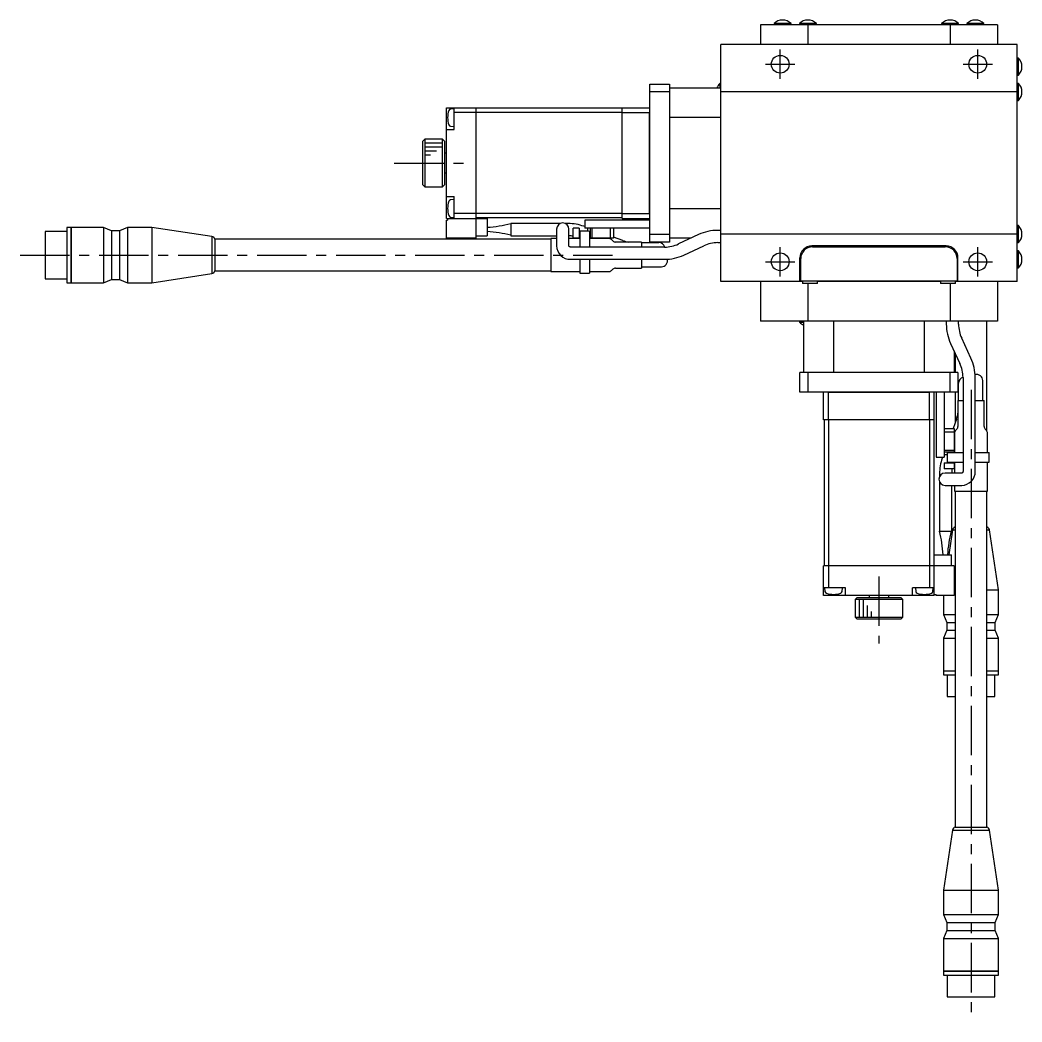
# Model space of a CAD drawing. Extents: x -671 to 414, y 17 to 824.
# Drawn here: x -404.3 to -150.7, y 33.4 to 287 of the extents above; entities that cross this region are included whole.
import ezdxf

# ---------------------------------------------------------------- set-up
doc = ezdxf.new("R2010")
doc.units = 0
doc.header["$LTSCALE"] = 10
doc.linetypes.add('CENTER', pattern=[2, 1.25, -0.25, 0.25, -0.25])
doc.layers.add('1', color=7, linetype='CONTINUOUS')

msp = doc.modelspace()

# ---------------------------------------------------------------- linework, layer by layer
at = {"layer": '1', "color": 7, "linetype": 'CONTINUOUS'}
for p, q in [((-216.881364, 285.797037), (-216.881364, 280.797037)), ((-156.881364, 285.797037), (-216.881364, 285.797037)), ((-209.131364, 286.089285), (-213.431364, 286.089285)), ((-213.431364, 286.089285), (-213.431364, 285.797037)), ((-209.131364, 285.797037), (-209.131364, 286.089285)), ((-202.731364, 286.089285), (-207.031364, 286.089285)), ((-207.031364, 286.089285), (-207.031364, 285.797037)), ((-204.881364, 285.797037), (-204.881364, 280.797037)), ((-202.731364, 285.797037), (-202.731364, 286.089285)), ((-166.731364, 286.089285), (-171.031364, 286.089285)), ((-171.031364, 286.089285), (-171.031364, 285.797037)), ((-168.881364, 285.797037), (-168.881364, 280.797037)), ((-166.731364, 285.797037), (-166.731364, 286.089285)), ((-160.331364, 286.089285), (-164.631364, 286.089285)), ((-164.631364, 286.089285), (-164.631364, 285.797037)), ((-160.331364, 285.797037), (-160.331364, 286.089285)), ((-156.881364, 285.797037), (-156.881364, 280.797037)), ((-151.881364, 280.797037), (-226.881364, 280.797037)), ((-226.881364, 220.797037), (-226.881364, 280.797037)), ((-151.881364, 220.797037), (-151.881364, 280.797037)), ((-151.589117, 277.347037), (-151.881364, 277.347037)), ((-151.589117, 273.047037), (-151.589117, 277.347037)), ((-151.881364, 273.047037), (-151.589117, 273.047037)), ((-244.881364, 270.797037), (-239.881364, 270.797037)), ((-244.881364, 230.797037), (-244.881364, 270.797037)), ((-239.881364, 270.797037), (-239.881364, 230.797037)), ((-239.881364, 269.797037), (-226.881364, 269.797037)), ((-227.173612, 270.947037), (-227.173612, 269.797037)), ((-226.881364, 270.947037), (-227.173612, 270.947037)), ((-151.589117, 270.947037), (-151.881364, 270.947037)), ((-151.589117, 266.647037), (-151.589117, 270.947037)), ((-239.881364, 268.797037), (-244.881364, 268.797037)), ((-151.881364, 268.797037), (-226.881364, 268.797037)), ((-151.881364, 266.647037), (-151.589117, 266.647037)), ((-296.381364, 236.797037), (-296.381364, 264.797037)), ((-296.381364, 264.797037), (-288.881364, 264.797037)), ((-294.381364, 264.547037), (-295.366644, 264.460836)), ((-294.381364, 259.297037), (-294.381364, 264.797037)), ((-288.881364, 231.797037), (-288.881364, 264.797037)), ((-251.881364, 264.697037), (-288.881364, 264.697037)), ((-251.881364, 264.797037), (-244.881364, 264.797037)), ((-251.881364, 236.797037), (-251.881364, 264.797037)), ((-288.881364, 263.597037), (-294.381364, 263.597037)), ((-251.881364, 263.555616), (-288.881364, 263.555616)), ((-251.881364, 263.597037), (-244.981364, 263.597037)), ((-244.981364, 263.597037), (-244.881364, 263.697037)), ((-244.981364, 237.997037), (-244.981364, 263.597037)), ((-226.881364, 262.297037), (-239.881364, 262.297037)), ((-296.381364, 259.297037), (-294.381364, 259.297037)), ((-295.366644, 260.133238), (-294.381364, 260.047037)), ((-301.881364, 256.797037), (-302.381364, 256.297037)), ((-302.381364, 245.297037), (-302.381364, 256.297037)), ((-301.881364, 256.797037), (-301.881364, 244.797037)), ((-297.381364, 256.797037), (-301.881364, 256.797037)), ((-297.381364, 244.797037), (-297.381364, 256.797037)), ((-296.881364, 256.297037), (-297.381364, 256.797037)), ((-296.881364, 256.297037), (-296.881364, 245.297037)), ((-296.381364, 253.297037), (-296.881364, 253.297037)), ((-296.881364, 248.297037), (-296.381364, 248.297037)), ((-302.381364, 245.297037), (-301.881364, 244.797037)), ((-301.881364, 244.797037), (-297.381364, 244.797037)), ((-297.381364, 244.797037), (-296.881364, 245.297037)), ((-296.381364, 242.297037), (-294.381364, 242.297037)), ((-294.381364, 241.547037), (-295.366644, 241.460836)), ((-294.381364, 236.797037), (-294.381364, 242.297037)), ((-239.881364, 239.297037), (-226.881364, 239.297037)), ((-296.381364, 236.797037), (-286.081364, 236.797037)), ((-296.381364, 231.797037), (-296.381364, 236.297037)), ((-296.381364, 236.297037), (-296.081364, 236.297037)), ((-296.081364, 236.797037), (-296.081364, 236.297037)), ((-295.366644, 237.133238), (-294.381364, 237.047037)), ((-288.881364, 237.997037), (-294.381364, 237.997037)), ((-251.881364, 238.038459), (-288.881364, 238.038459)), ((-251.881364, 236.897037), (-288.881364, 236.897037)), ((-286.081364, 236.797037), (-286.081364, 232.397037)), ((-261.381364, 236.297037), (-261.381364, 234.297037)), ((-244.881364, 236.297037), (-261.381364, 236.297037)), ((-251.881364, 237.997037), (-244.981364, 237.997037)), ((-251.881364, 236.797037), (-244.881364, 236.797037)), ((-244.881364, 237.897037), (-244.981364, 237.997037)), ((-397.967153, 233.497035), (-397.967153, 221.497039)), ((-392.467152, 233.497035), (-397.967153, 233.497035)), ((-392.467152, 234.497036), (-392.467152, 220.497038)), ((-391.46715, 234.497036), (-392.467152, 234.497036)), ((-391.46715, 234.497036), (-391.46715, 220.497038)), ((-391.41715, 234.497036), (-391.46715, 234.447036)), ((-391.41715, 234.497036), (-391.41715, 220.497038)), ((-383.16015, 234.497036), (-391.41715, 234.497036)), ((-383.16015, 234.497036), (-383.16015, 220.497038)), ((-381.16015, 233.647037), (-383.16015, 234.497036)), ((-381.16015, 233.647037), (-381.16015, 221.347037)), ((-379.16015, 233.647037), (-381.16015, 233.647037)), ((-377.16015, 234.497036), (-379.16015, 233.647037)), ((-379.16015, 233.647037), (-379.16015, 221.347037)), ((-377.16015, 234.497036), (-377.16015, 220.497038)), ((-370.967151, 234.497036), (-377.16015, 234.497036)), ((-370.967151, 234.497036), (-370.967151, 220.497038)), ((-355.733168, 232.181363), (-370.967151, 234.497036)), ((-280.081364, 235.497037), (-280.081364, 232.372037)), ((-267.623815, 235.472037), (-280.081364, 235.472037)), ((-268.494442, 234.078857), (-268.494442, 229.85024)), ((-265.544634, 235.472037), (-266.265069, 235.472037)), ((-265.394442, 229.85024), (-265.394442, 234.078857)), ((-264.281364, 231.797037), (-264.281364, 234.297037)), ((-262.781364, 234.297037), (-264.281364, 234.297037)), ((-262.781364, 234.297037), (-262.781364, 231.797037)), ((-260.436489, 233.567037), (-262.631364, 233.567037)), ((-262.631364, 233.567037), (-262.631364, 229.520855)), ((-261.381364, 234.697984), (-261.594301, 234.775487)), ((-244.881364, 234.297037), (-261.381364, 234.297037)), ((-260.681364, 234.297037), (-260.681364, 233.567037)), ((-260.131364, 233.451762), (-260.436489, 233.567037)), ((-260.131364, 233.451762), (-260.131364, 229.520855)), ((-259.981364, 234.297037), (-259.981364, 231.797037)), ((-259.566043, 234.297037), (-259.566043, 231.797037)), ((-254.898609, 234.297037), (-254.898609, 231.797037)), ((-254.081364, 234.297037), (-254.081364, 231.797037)), ((-226.881364, 233.747037), (-227.664417, 233.747037)), ((-151.589117, 234.947037), (-151.881364, 234.947037)), ((-151.589117, 230.647037), (-151.589117, 234.947037)), ((-355.733168, 232.181363), (-355.733168, 222.812712)), ((-355.009494, 231.497037), (-355.009494, 223.497037)), ((-269.967151, 231.497037), (-355.009494, 231.497037)), ((-288.881364, 231.797037), (-296.381364, 231.797037)), ((-288.881364, 232.397037), (-286.081364, 232.397037)), ((-280.081364, 232.372037), (-268.494442, 232.372037)), ((-269.967151, 231.697037), (-269.967151, 223.297037)), ((-268.494442, 231.697037), (-269.967151, 231.697037)), ((-262.631364, 231.697037), (-265.394442, 231.697037)), ((-262.631364, 231.797037), (-264.281364, 231.797037)), ((-262.781364, 233.067037), (-262.631364, 233.067037)), ((-262.631364, 231.867037), (-262.781364, 231.867037)), ((-259.981364, 231.867037), (-260.131364, 231.867037)), ((-254.081364, 231.797037), (-260.131364, 231.797037)), ((-255.281364, 231.697037), (-260.131364, 231.697037)), ((-254.260044, 231.08993), (-254.574257, 231.404144)), ((-251.752468, 231.193353), (-254.081364, 232.041001)), ((-244.881364, 232.797037), (-239.881364, 232.797037)), ((-234.406779, 231.797037), (-239.881364, 231.797037)), ((-232.545658, 232.664892), (-237.590264, 230.312554)), ((-151.881364, 232.797037), (-226.881364, 232.797037)), ((-265.393033, 229.825572), (-265.394442, 229.85024)), ((-265.388903, 229.80134), (-265.393033, 229.825572)), ((-265.383018, 229.780058), (-265.388903, 229.80134)), ((-265.375858, 229.760827), (-265.383018, 229.780058)), ((-265.367679, 229.743113), (-265.375858, 229.760827)), ((-265.358636, 229.726595), (-265.367679, 229.743113)), ((-265.348835, 229.711069), (-265.358636, 229.726595)), ((-265.338356, 229.696405), (-265.348835, 229.711069)), ((-265.327261, 229.682514), (-265.338356, 229.696405)), ((-265.315604, 229.669333), (-265.327261, 229.682514)), ((-265.303431, 229.656817), (-265.315604, 229.669333)), ((-265.290782, 229.644934), (-265.303431, 229.656817)), ((-265.277692, 229.633657), (-265.290782, 229.644934)), ((-265.264196, 229.622968), (-265.277692, 229.633657)), ((-265.250322, 229.612851), (-265.264196, 229.622968)), ((-265.236097, 229.603294), (-265.250322, 229.612851)), ((-265.221549, 229.594286), (-265.236097, 229.603294)), ((-265.206699, 229.585819), (-265.221549, 229.594286)), ((-265.191571, 229.577888), (-265.206699, 229.585819)), ((-265.176185, 229.570485), (-265.191571, 229.577888)), ((-265.160561, 229.563606), (-265.176185, 229.570485)), ((-265.144718, 229.557247), (-265.160561, 229.563606)), ((-265.128675, 229.551406), (-265.144718, 229.557247)), ((-265.112448, 229.546079), (-265.128675, 229.551406)), ((-265.096054, 229.541265), (-265.112448, 229.546079)), ((-265.07951, 229.536961), (-265.096054, 229.541265)), ((-265.06283, 229.533167), (-265.07951, 229.536961)), ((-265.046032, 229.529882), (-265.06283, 229.533167)), ((-265.029128, 229.527105), (-265.046032, 229.529882)), ((-265.012135, 229.524837), (-265.029128, 229.527105)), ((-264.995067, 229.523077), (-265.012135, 229.524837)), ((-264.977937, 229.521826), (-264.995067, 229.523077)), ((-264.960761, 229.521085), (-264.977937, 229.521826)), ((-264.944442, 229.520855), (-264.960761, 229.521085)), ((-241.161389, 229.520855), (-264.944442, 229.520855)), ((-246.967151, 230.797037), (-253.552937, 230.797037)), ((-246.967151, 230.797037), (-246.967151, 229.520855)), ((-246.967151, 230.683755), (-242.625667, 230.683755)), ((-239.881364, 230.797037), (-244.881364, 230.797037)), ((-236.280148, 227.503), (-231.235542, 229.855338)), ((-227.664417, 230.647037), (-226.881364, 230.647037)), ((-169.881364, 229.797037), (-203.881364, 229.797037)), ((-203.681364, 229.597037), (-170.081364, 229.597037)), ((-151.881364, 230.647037), (-151.589117, 230.647037)), ((-151.589117, 228.547037), (-151.881364, 228.547037)), ((-151.589117, 224.247037), (-151.589117, 228.547037)), ((-264.944442, 226.420855), (-241.161389, 226.420855)), ((-262.631364, 226.420855), (-262.631364, 222.897037)), ((-260.131364, 226.420855), (-260.131364, 222.897037)), ((-246.967151, 226.420855), (-246.967151, 224.197037)), ((-206.881364, 220.797037), (-206.881364, 226.797037)), ((-206.681364, 220.897037), (-206.681364, 226.597037)), ((-167.081364, 226.597037), (-167.081364, 220.897037)), ((-166.881364, 220.797037), (-166.881364, 226.797037)), ((-355.009494, 223.497037), (-269.967151, 223.497037)), ((-269.967151, 223.297037), (-262.631364, 223.297037)), ((-260.131364, 223.297037), (-255.281364, 223.297037)), ((-254.574257, 223.58993), (-254.260044, 223.904144)), ((-253.552937, 224.197037), (-246.967151, 224.197037)), ((-246.967151, 224.541469), (-241.944442, 224.541469)), ((-151.881364, 224.247037), (-151.589117, 224.247037)), ((-397.967153, 221.497039), (-392.467152, 221.497039)), ((-383.16015, 220.497038), (-381.16015, 221.347037)), ((-381.16015, 221.347037), (-379.16015, 221.347037)), ((-379.16015, 221.347037), (-377.16015, 220.497038)), ((-370.967151, 220.497038), (-355.733168, 222.812712)), ((-262.631364, 222.897037), (-260.131364, 222.897037)), ((-206.281364, 220.797037), (-226.881364, 220.797037)), ((-216.881364, 220.797037), (-216.881364, 210.797037)), ((-206.881364, 221.397037), (-206.681364, 221.397037)), ((-167.081364, 220.897037), (-206.681364, 220.897037)), ((-206.281364, 220.897037), (-206.281364, 220.297037)), ((-202.481364, 220.297037), (-202.481364, 220.897037)), ((-171.281364, 220.797037), (-202.481364, 220.797037)), ((-176.881364, 220.797037), (-176.881364, 220.897037)), ((-171.281364, 220.897037), (-171.281364, 220.297037)), ((-167.481364, 220.297037), (-167.481364, 220.897037)), ((-151.881364, 220.797037), (-167.481364, 220.797037)), ((-167.081364, 221.397037), (-166.881364, 221.397037)), ((-166.981364, 221.197037), (-167.081364, 221.197037)), ((-166.981364, 221.197037), (-166.981364, 221.397037)), ((-156.881364, 220.797037), (-156.881364, 210.797037)), ((-392.467152, 220.497038), (-391.46715, 220.497038)), ((-391.46715, 220.547038), (-391.41715, 220.497038)), ((-391.41715, 220.497038), (-383.16015, 220.497038)), ((-377.16015, 220.497038), (-370.967151, 220.497038)), ((-202.481364, 220.297037), (-206.281364, 220.297037)), ((-204.881364, 220.297037), (-204.881364, 210.797037)), ((-167.481364, 220.297037), (-171.281364, 220.297037)), ((-168.881364, 220.297037), (-168.881364, 210.797037)), ((-156.881364, 210.797037), (-216.881364, 210.797037)), ((-207.031364, 210.797037), (-207.031364, 210.50479)), ((-205.881364, 197.797037), (-205.881364, 210.797037)), ((-198.381364, 210.797037), (-198.381364, 197.797037)), ((-175.381364, 197.797037), (-175.381364, 210.797037)), ((-169.831364, 210.797037), (-169.831364, 210.013984)), ((-166.731364, 210.013984), (-166.731364, 210.797037)), ((-159.581364, 182.997037), (-159.581364, 210.797037)), ((-207.031364, 210.50479), (-205.881364, 210.50479)), ((-163.587327, 201.398254), (-165.939665, 206.44286)), ((-168.749219, 205.132743), (-166.396881, 200.088137)), ((-167.881364, 203.271622), (-167.881364, 197.797037)), ((-167.581364, 202.62827), (-167.581364, 197.797037)), ((-206.881364, 192.797037), (-206.881364, 197.797037)), ((-166.881364, 197.797037), (-206.881364, 197.797037)), ((-204.881364, 197.797037), (-204.881364, 192.797037)), ((-168.881364, 192.797037), (-168.881364, 197.797037)), ((-166.881364, 197.797037), (-166.881364, 192.797037)), ((-165.605182, 196.517013), (-165.605182, 172.733959)), ((-162.505182, 172.733959), (-162.505182, 196.517013)), ((-160.625796, 190.711251), (-160.625796, 195.733959)), ((-166.881364, 192.797037), (-206.881364, 192.797037)), ((-200.881364, 185.797037), (-200.881364, 192.797037)), ((-199.681364, 192.697037), (-199.781364, 192.797037)), ((-173.981364, 192.797037), (-174.081364, 192.697037)), ((-172.881364, 185.797037), (-172.881364, 192.797037)), ((-172.381364, 192.797037), (-172.381364, 176.297037)), ((-170.381364, 192.797037), (-170.381364, 176.297037)), ((-167.581364, 192.797037), (-167.581364, 185.091567)), ((-166.768082, 190.711251), (-166.768082, 195.052734)), ((-174.081364, 192.697037), (-199.681364, 192.697037)), ((-199.681364, 185.797037), (-199.681364, 192.697037)), ((-174.081364, 185.797037), (-174.081364, 192.697037)), ((-166.881364, 190.711251), (-165.605182, 190.711251)), ((-166.881364, 190.711251), (-166.881364, 184.125464)), ((-162.505182, 190.711251), (-160.281364, 190.711251)), ((-160.281364, 184.125464), (-160.281364, 190.711251)), ((-172.881364, 185.797037), (-200.881364, 185.797037)), ((-200.781364, 185.797037), (-200.781364, 148.797037)), ((-199.639943, 185.797037), (-199.639943, 148.797037)), ((-174.122785, 185.797037), (-174.122785, 148.797037)), ((-172.981364, 185.797037), (-172.981364, 148.797037)), ((-167.277679, 185.925933), (-168.125328, 183.597037)), ((-170.381364, 183.597037), (-167.881364, 183.597037)), ((-170.381364, 182.779792), (-167.881364, 182.779792)), ((-167.881364, 183.597037), (-167.881364, 177.547037)), ((-167.174257, 183.418358), (-167.488471, 183.104144)), ((-159.674257, 183.104144), (-159.988471, 183.418358)), ((-167.781364, 182.397037), (-167.781364, 177.547037)), ((-159.381364, 177.547037), (-159.381364, 182.397037)), ((-170.381364, 178.112358), (-167.881364, 178.112358)), ((-170.381364, 177.697037), (-167.881364, 177.697037)), ((-167.951364, 177.697037), (-167.951364, 177.547037)), ((-172.381364, 176.297037), (-170.381364, 176.297037)), ((-170.782311, 176.297037), (-170.859814, 176.0841)), ((-170.381364, 176.997037), (-169.651364, 176.997037)), ((-169.536089, 177.547037), (-169.651364, 177.241913)), ((-169.651364, 177.241913), (-169.651364, 175.047037)), ((-169.651364, 175.047037), (-165.605182, 175.047037)), ((-169.536089, 177.547037), (-165.605182, 177.547037)), ((-169.151364, 174.897037), (-169.151364, 175.047037)), ((-167.951364, 175.047037), (-167.951364, 174.897037)), ((-167.881364, 175.047037), (-167.881364, 173.397037)), ((-167.781364, 175.047037), (-167.781364, 172.283959)), ((-162.505182, 177.547037), (-158.981364, 177.547037)), ((-162.505182, 175.047037), (-158.981364, 175.047037)), ((-159.381364, 167.711251), (-159.381364, 175.047037)), ((-158.981364, 175.047037), (-158.981364, 177.547037)), ((-170.381364, 174.897037), (-167.881364, 174.897037)), ((-170.381364, 174.897037), (-170.381364, 173.397037)), ((-167.881364, 173.397037), (-170.381364, 173.397037)), ((-165.662214, 172.486831), (-165.670146, 172.471702)), ((-165.654811, 172.502217), (-165.662214, 172.486831)), ((-165.647933, 172.51784), (-165.654811, 172.502217)), ((-165.641574, 172.533683), (-165.647933, 172.51784)), ((-165.635733, 172.549727), (-165.641574, 172.533683)), ((-165.630406, 172.565954), (-165.635733, 172.549727)), ((-165.625592, 172.582347), (-165.630406, 172.565954)), ((-165.621288, 172.598892), (-165.625592, 172.582347)), ((-165.617494, 172.615571), (-165.621288, 172.598892)), ((-165.614209, 172.63237), (-165.617494, 172.615571)), ((-165.611432, 172.649273), (-165.614209, 172.63237)), ((-165.609163, 172.666266), (-165.611432, 172.649273)), ((-165.607404, 172.683335), (-165.609163, 172.666266)), ((-165.606153, 172.700464), (-165.607404, 172.683335)), ((-165.605412, 172.71764), (-165.606153, 172.700464)), ((-165.605182, 172.733959), (-165.605412, 172.71764)), ((-171.556364, 172.133767), (-171.556364, 171.413333)), ((-171.556364, 170.054586), (-171.556364, 157.597037)), ((-165.934567, 172.283959), (-170.163184, 172.283959)), ((-165.909899, 172.285368), (-165.934567, 172.283959)), ((-165.885667, 172.289498), (-165.909899, 172.285368)), ((-165.864385, 172.295383), (-165.885667, 172.289498)), ((-165.845154, 172.302543), (-165.864385, 172.295383)), ((-165.82744, 172.310722), (-165.845154, 172.302543)), ((-165.810921, 172.319765), (-165.82744, 172.310722)), ((-165.795396, 172.329566), (-165.810921, 172.319765)), ((-165.780732, 172.340046), (-165.795396, 172.329566)), ((-165.766841, 172.35114), (-165.780732, 172.340046)), ((-165.75366, 172.362797), (-165.766841, 172.35114)), ((-165.741144, 172.37497), (-165.75366, 172.362797)), ((-165.729261, 172.38762), (-165.741144, 172.37497)), ((-165.717984, 172.400709), (-165.729261, 172.38762)), ((-165.707295, 172.414205), (-165.717984, 172.400709)), ((-165.697178, 172.42808), (-165.707295, 172.414205)), ((-165.687621, 172.442304), (-165.697178, 172.42808)), ((-165.678613, 172.456853), (-165.687621, 172.442304)), ((-165.670146, 172.471702), (-165.678613, 172.456853)), ((-170.163184, 169.183959), (-165.934567, 169.183959)), ((-168.456364, 157.597037), (-168.456364, 169.183959)), ((-167.781364, 169.183959), (-167.781364, 167.711251)), ((-167.781364, 167.711251), (-159.381364, 167.711251)), ((-167.581364, 167.711251), (-167.581364, 82.668907)), ((-159.581364, 82.668907), (-159.581364, 167.711251)), ((-171.581364, 157.597037), (-168.456364, 157.597037)), ((-168.26569, 157.945233), (-169.230661, 151.597037)), ((-168.26569, 157.945233), (-167.581364, 157.945233)), ((-159.581364, 157.945233), (-158.897039, 157.945233)), ((-156.581365, 142.711251), (-158.897039, 157.945233)), ((-172.881364, 151.597037), (-168.481364, 151.597037)), ((-172.881364, 141.297037), (-172.881364, 151.597037)), ((-168.481364, 148.797037), (-168.481364, 151.597037)), ((-167.881364, 148.797037), (-200.881364, 148.797037)), ((-200.881364, 141.297037), (-200.881364, 148.797037)), ((-199.681364, 148.797037), (-199.681364, 143.297037)), ((-174.081364, 148.797037), (-174.081364, 143.297037)), ((-167.881364, 148.797037), (-167.881364, 141.297037)), ((-195.381364, 143.297037), (-200.881364, 143.297037)), ((-200.631364, 143.297037), (-200.545163, 142.311758)), ((-196.217565, 142.311758), (-196.131364, 143.297037)), ((-195.381364, 141.297037), (-195.381364, 143.297037)), ((-178.381364, 141.297037), (-178.381364, 143.297037)), ((-172.881364, 143.297037), (-178.381364, 143.297037)), ((-177.631364, 143.297037), (-177.545163, 142.311758)), ((-173.217565, 142.311758), (-173.131364, 143.297037)), ((-167.881364, 142.711251), (-167.581364, 142.711251)), ((-159.581364, 142.711251), (-156.581365, 142.711251)), ((-156.581365, 136.518252), (-156.581365, 142.711251)), ((-172.881364, 141.297037), (-200.881364, 141.297037)), ((-192.381364, 140.797037), (-192.881364, 140.297037)), ((-180.881364, 140.297037), (-192.881364, 140.297037)), ((-192.881364, 140.297037), (-192.881364, 135.797037)), ((-192.381364, 140.797037), (-181.381364, 140.797037)), ((-189.381364, 141.297037), (-189.381364, 140.797037)), ((-184.381364, 140.797037), (-184.381364, 141.297037)), ((-180.881364, 140.297037), (-181.381364, 140.797037)), ((-180.881364, 135.797037), (-180.881364, 140.297037)), ((-172.881364, 141.597037), (-172.381364, 141.597037)), ((-172.381364, 141.297037), (-172.381364, 141.597037)), ((-167.881364, 141.297037), (-172.381364, 141.297037)), ((-170.581363, 141.297037), (-170.581363, 136.518252)), ((-192.881364, 135.797037), (-180.881364, 135.797037)), ((-192.881364, 135.797037), (-192.381364, 135.297037)), ((-181.381364, 135.297037), (-192.381364, 135.297037)), ((-181.381364, 135.297037), (-180.881364, 135.797037)), ((-170.581363, 136.518252), (-167.581364, 136.518252)), ((-170.581363, 136.518252), (-169.731364, 134.518252)), ((-169.731364, 134.518252), (-167.581364, 134.518252)), ((-169.731364, 134.518252), (-169.731364, 132.518252)), ((-159.581364, 136.518252), (-156.581365, 136.518252)), ((-159.581364, 134.518252), (-157.431364, 134.518252)), ((-157.431364, 134.518252), (-156.581365, 136.518252)), ((-157.431364, 132.518252), (-157.431364, 134.518252)), ((-169.731364, 132.518252), (-170.581363, 130.518252)), ((-169.731364, 132.518252), (-167.581364, 132.518252)), ((-159.581364, 132.518252), (-157.431364, 132.518252)), ((-156.581365, 130.518252), (-157.431364, 132.518252)), ((-170.581363, 130.518252), (-167.581364, 130.518252)), ((-170.581363, 130.518252), (-170.581363, 122.261252)), ((-159.581364, 130.518252), (-156.581365, 130.518252)), ((-156.581365, 122.261252), (-156.581365, 130.518252)), ((-170.581363, 122.261252), (-167.581364, 122.261252)), ((-170.581363, 122.261252), (-170.531363, 122.211252)), ((-170.581363, 122.211252), (-167.581364, 122.211252)), ((-170.581363, 122.211252), (-170.581363, 121.21125)), ((-159.581364, 122.261252), (-156.581365, 122.261252)), ((-159.581364, 122.211252), (-156.581365, 122.211252)), ((-156.631365, 122.211252), (-156.581365, 122.261252)), ((-156.581365, 121.21125), (-156.581365, 122.211252)), ((-170.581363, 121.21125), (-167.581364, 121.21125)), ((-169.581362, 121.21125), (-169.581362, 115.711249)), ((-159.581364, 121.21125), (-156.581365, 121.21125)), ((-157.581366, 115.711249), (-157.581366, 121.21125)), ((-169.581362, 115.711249), (-167.581364, 115.711249)), ((-159.581364, 115.711249), (-157.581366, 115.711249)), ((-168.26569, 81.945233), (-170.581363, 66.711251)), ((-168.26569, 81.945233), (-158.897039, 81.945233)), ((-167.581364, 82.668907), (-159.581364, 82.668907)), ((-156.581365, 66.711251), (-158.897039, 81.945233)), ((-170.581363, 66.711251), (-156.581365, 66.711251)), ((-170.581363, 66.711251), (-170.581363, 60.518252)), ((-156.581365, 60.518252), (-156.581365, 66.711251)), ((-170.581363, 60.518252), (-156.581365, 60.518252)), ((-170.581363, 60.518252), (-169.731364, 58.518252)), ((-169.731364, 58.518252), (-157.431364, 58.518252)), ((-169.731364, 58.518252), (-169.731364, 56.518252)), ((-157.431364, 58.518252), (-156.581365, 60.518252)), ((-157.431364, 56.518252), (-157.431364, 58.518252)), ((-169.731364, 56.518252), (-170.581363, 54.518252)), ((-169.731364, 56.518252), (-157.431364, 56.518252)), ((-156.581365, 54.518252), (-157.431364, 56.518252)), ((-170.581363, 54.518252), (-156.581365, 54.518252)), ((-170.581363, 54.518252), (-170.581363, 46.261252)), ((-156.581365, 46.261252), (-156.581365, 54.518252)), ((-170.581363, 46.261252), (-156.581365, 46.261252)), ((-170.581363, 46.261252), (-170.531363, 46.211252)), ((-170.581363, 46.211252), (-156.581365, 46.211252)), ((-170.581363, 46.211252), (-170.581363, 45.21125)), ((-156.631365, 46.211252), (-156.581365, 46.261252)), ((-156.581365, 45.21125), (-156.581365, 46.211252)), ((-170.581363, 45.21125), (-156.581365, 45.21125)), ((-169.581362, 45.21125), (-169.581362, 39.711249)), ((-157.581366, 39.711249), (-157.581366, 45.21125)), ((-169.581362, 39.711249), (-157.581366, 39.711249))]:
    msp.add_line(p, q, dxfattribs=at)
at = {"layer": '1', "color": 4, "linetype": 'CENTER'}
for p, q in [((-211.881364, 272.097037), (-211.881364, 279.497037)), ((-161.881364, 272.097037), (-161.881364, 279.497037)), ((-215.581364, 275.797037), (-208.181364, 275.797037)), ((-165.581364, 275.797037), (-158.181364, 275.797037)), ((-309.580023, 250.797037), (-291.359502, 250.797037)), ((-211.881364, 222.097037), (-211.881364, 229.497037)), ((-161.881364, 222.097037), (-161.881364, 229.497037)), ((-404.324258, 227.497037), (-254.324258, 227.497037)), ((-215.581364, 225.797037), (-208.181364, 225.797037)), ((-165.581364, 225.797037), (-158.181364, 225.797037)), ((-163.581364, 193.354143), (-163.581364, 33.354143)), ((-186.881364, 146.105232), (-186.881364, 129.203368))]:
    msp.add_line(p, q, dxfattribs=at)
at = {"layer": '1', "color": 9, "linetype": 'CONTINUOUS'}
for p, q in [((-297.381364, 255.797037), (-301.881364, 255.797037)), ((-297.381364, 254.797037), (-301.881364, 254.797037)), ((-298.881364, 253.797037), (-301.881364, 253.797037)), ((-300.381364, 252.797037), (-301.881364, 252.797037)), ((-191.881364, 140.297037), (-191.881364, 135.797037)), ((-190.881364, 140.297037), (-190.881364, 135.797037)), ((-189.881364, 138.797037), (-189.881364, 135.797037)), ((-188.881364, 137.297037), (-188.881364, 135.797037))]:
    msp.add_line(p, q, dxfattribs=at)
at = {"layer": '1', "color": 7, "linetype": 'CONTINUOUS'}
for centre in [(-211.881364, 275.797037), (-161.881364, 275.797037), (-211.881364, 225.797037), (-161.881364, 225.797037)]:
    msp.add_circle(centre, 2.25, dxfattribs=at)
for centre, radius, start, end in [((-211.281364, 283.997037), 3, 44.220044, 135.779956), ((-204.881364, 283.997037), 3, 44.220044, 135.779956), ((-168.881364, 283.997037), 3, 44.220044, 135.779956), ((-162.481364, 283.997037), 3, 44.220044, 135.779956), ((-153.681364, 275.197037), 3, 314.220044, 45.779956), ((-225.081364, 268.797037), 3, 134.220044, 160.528779), ((-153.681364, 268.797037), 3, 314.220044, 45.779956), ((-290.081364, 262.297037), 6, 162.370845, 197.629155), ((-295.323066, 263.962739), 0.5, 95, 162.370845), ((-295.323066, 260.631335), 0.5, 197.629155, 265), ((-290.081364, 239.297037), 6, 162.370845, 197.629155), ((-295.323066, 240.962739), 0.5, 95, 162.370845), ((-295.323066, 237.631335), 0.5, 197.629155, 265), ((-287.495267, 204.8587), 28.615444, 74.984078, 87.167835), ((-287.538015, 263.407615), 28.889479, 272.890166, 284.957921), ((-266.944442, 234.078857), 1.55, 0, 180), ((-265.544634, 223.922037), 11.55, 70, 90), ((-227.664417, 222.197037), 11.55, 90, 115), ((-153.681364, 232.797037), 3, 314.220044, 45.779956), ((-355.967152, 231.20912), 1.000002, 16.733256, 76.468302), ((-265.544634, 223.922037), 8.45, 81.402084, 88.98156), ((-257.381364, 234.367037), 3.3, 213.55731, 218.01228), ((-255.281364, 230.697037), 1, 45, 90), ((-253.552937, 231.797037), 1, 225, 270), ((-248.862398, 239.133755), 8.45, 250, 260.607608), ((-265.004847, 229.910446), 3.490114, 180.988424, 270.991701), ((-242.625667, 229.133755), 1.55, 14.465244, 90), ((-241.161389, 237.970855), 8.45, 270, 295), ((-227.664417, 222.197037), 8.45, 90, 115), ((-203.881364, 226.797037), 3, 90, 180), ((-203.681364, 226.597037), 3, 90, 180), ((-170.081364, 226.597037), 3, 0, 90), ((-169.881364, 226.797037), 3, 0, 90), ((-153.681364, 226.397037), 3, 314.220044, 45.779956), ((-241.944442, 226.091469), 1.55, 270, 13.135679), ((-241.161389, 237.970855), 11.55, 270, 295), ((-355.967152, 223.784954), 1.000002, 283.531698, 343.266744), ((-255.281364, 224.297037), 1, 270, 315), ((-253.552937, 223.197037), 1, 90, 135), ((-204.881364, 212.597037), 3, 224.220044, 250.528779), ((-158.281364, 210.013984), 11.55, 180, 205), ((-158.281364, 210.013984), 8.45, 180, 205), ((-174.055182, 196.517013), 11.55, 0, 25), ((-174.055182, 196.517013), 8.45, 0, 25), ((-165.218082, 195.052734), 1.55, 104.465244, 180), ((-162.175796, 195.733959), 1.55, 0, 103.135679), ((-175.218082, 188.816004), 8.45, 340, 350.607608), ((-166.781364, 182.397037), 1, 135, 180), ((-167.881364, 184.125464), 1, 315, 0), ((-159.281364, 184.125464), 1, 180, 225), ((-160.381364, 182.397037), 1, 0, 45), ((-170.451364, 180.297037), 3.3, 303.55731, 308.01228), ((-160.006364, 172.133767), 11.55, 160, 180), ((-160.006364, 172.133767), 8.45, 171.402084, 178.98156), ((-165.994773, 172.673554), 3.490114, 270.988424, 0.991701), ((-170.163184, 170.733959), 1.55, 90, 270), ((-199.491942, 150.140386), 28.889479, 2.890166, 14.957921), ((-140.943027, 150.183135), 28.615444, 164.984078, 177.167835), ((-167.293447, 157.71125), 1.000002, 106.733256, 166.468302), ((-159.869281, 157.71125), 1.000002, 13.531698, 73.266744), ((-200.047066, 142.355335), 0.5, 185, 252.370845), ((-196.715662, 142.355335), 0.5, 287.629155, 355), ((-177.047066, 142.355335), 0.5, 185, 252.370845), ((-173.715662, 142.355335), 0.5, 287.629155, 355), ((-198.381364, 147.597037), 6, 252.370845, 287.629155), ((-175.381364, 147.597037), 6, 252.370845, 287.629155), ((-167.293447, 81.71125), 1.000002, 106.733256, 166.468302), ((-159.869281, 81.71125), 1.000002, 13.531698, 73.266744)]:
    msp.add_arc(centre, radius, start, end, dxfattribs=at)

doc.saveas('drawing.dxf')
